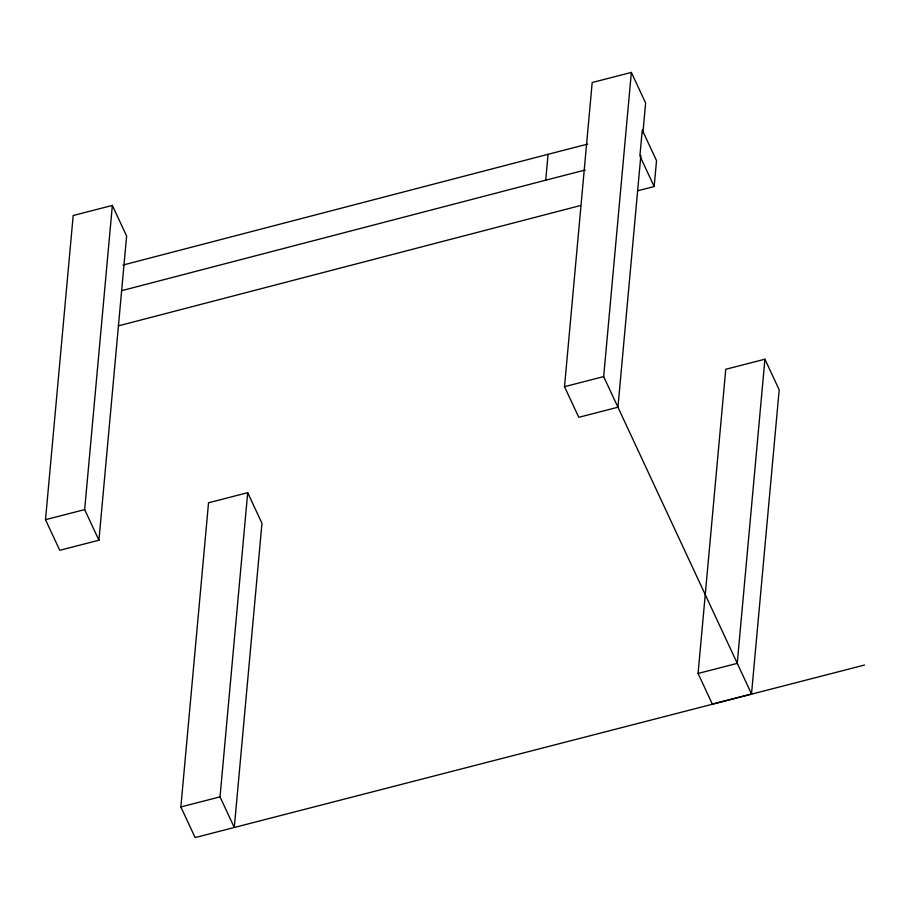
<?xml version="1.0" encoding="UTF-8"?>
<svg xmlns="http://www.w3.org/2000/svg" width="910" height="910" viewBox="0 0 910 910"><rect width="100%" height="100%" fill="white"/><g stroke="black" fill="none" stroke-linecap="round" stroke-linejoin="round"><path stroke-width="1.36" d="M45.5 519.69L73.187 215.511L112.351 205.421L126.615 236.043L98.928 540.21L59.764 550.311L45.5 519.69L84.664 509.589L112.351 205.421M864.5 665.039L195.127 837.575L180.862 806.954L208.538 502.786L247.702 492.685L261.966 523.307L234.291 827.486L220.027 796.864L247.702 492.685M122.008 290.586L545.716 180.191L548.07 154.302L587.655 144.099M640.856 155.394L617.947 407.214L578.783 417.315L564.507 386.693L592.194 82.514L631.358 72.425L645.622 103.046L642.915 132.758M751.603 694.137L603.671 376.592L631.358 72.425M654.165 186.539L656.531 160.649L642.255 130.028L639.901 155.917L654.165 186.539L637.785 190.759M698.072 673.468L725.759 369.289L764.923 359.2L779.188 389.821L751.501 693.989L712.337 704.09L698.072 673.468L737.236 663.367L764.923 359.2M122.987 265.06L548.07 154.302M118.391 325.871L580.455 205.535M545.716 180.191L585.301 169.988M564.507 386.693L603.671 376.592M180.862 806.954L220.027 796.864M84.664 509.589L98.928 540.21"/></g></svg>
